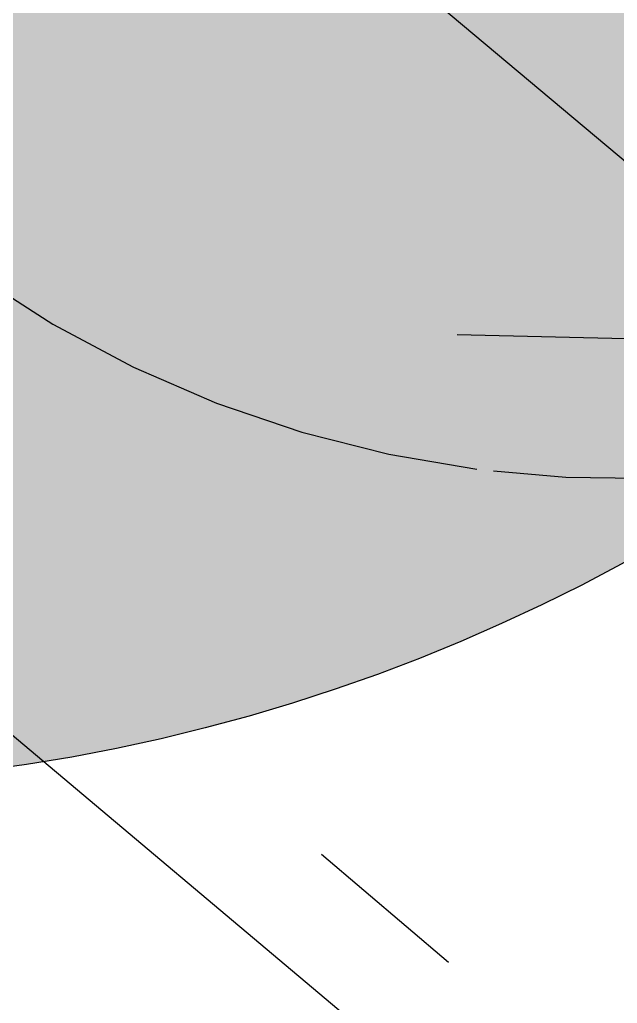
# Model space of a CAD drawing. Extents: x 383425 to 391668, y 6055101 to 6059545.
# Drawn here: x 388255.82 to 388259.4, y 6057708.56 to 6057714.45 of the extents above; entities that cross this region are included whole.
import ezdxf
from ezdxf.enums import TextEntityAlignment as Align

# ---------------------------------------------------------------- set-up
doc = ezdxf.new("R2010")
doc.units = 0
doc.header["$LTSCALE"] = 5
for name, pattern in [('0', [1, 1, 0]), ('foc-QUARTERLINE', [33, 25, -3, 2, -3]), ('foc-TOPO', [1, 0.2, -0.8])]:
    doc.linetypes.add(name, pattern=pattern)
for name, color, linetype in [('AS-ROADS', 254, 'Continuous'), ('AS-UNDERLAY-H', 141, 'Continuous'), ('CG-NOTES', 7, 'Continuous'), ('L-QSEC', 8, 'foc-QUARTERLINE'), ('P-PROPOSED', 10, 'Continuous'), ('T-BUSH', 110, '0'), ('T-LOW-AREA', 48, 'foc-TOPO')]:
    doc.layers.add(name, color=color, linetype=linetype)
doc.styles.add('80L', font='ARIALN.TTF', dxfattribs={"height": 10})

# ---------------------------------------------------------------- blocks, each defined once
blk = doc.blocks.new('*U113')
at = {"layer": 'AS-UNDERLAY-H'}
h = blk.add_hatch(color=256, dxfattribs=at)
h.dxf.hatch_style = 1
edge = h.paths.add_edge_path()
edge.add_arc((0, 0), 11, 0, 360)
at = {"layer": 'CG-NOTES', "color": 182}
blk.add_circle((0, 0), 11, dxfattribs=at)
at = {"color": 182, "style": '80L'}
blk.add_attdef('#', text='', height=10, dxfattribs=at).set_placement((0, 0), align=Align.MIDDLE_CENTER)

msp = doc.modelspace()

# ---------------------------------------------------------------- linework, layer by layer
at = {"layer": 'AS-ROADS', "const_width": 9.9962, "flags": 128}
msp.add_lwpolyline([(388132.923, 6057801.963), (388211.478, 6057737.191), (388304.103, 6057658.251), (388357.493, 6057611.115), (388398.186, 6057571.213), (388459.415, 6057509.006), (388496.737, 6057470.073), (388516.018, 6057451.669), (388528.06, 6057440.055), (388538.834, 6057429.891), (388554.36, 6057416.27), (388571.423, 6057401.581), (388591.12, 6057384.839), (388678.422, 6057311.988), (388806.446, 6057205.912), (388826.266, 6057189.543), (388841.111, 6057176.952), (389021.155, 6057027.063), (389180.848, 6056897.899), (389391.846, 6056726.814), (389573.223, 6056577.377), (389751.284, 6056430.45)], dxfattribs=at)
at = {"layer": 'L-QSEC'}
msp.add_line((387598.6271, 6057728.2636), (388364.64, 6057710.04), dxfattribs=at)
at = {"layer": 'P-PROPOSED'}
for points in [[(389885.5147, 6056335.7586), (389547.516, 6056615.666), (389405.9182, 6056730.6529), (389167.8058, 6056926.2168), (388854.2938, 6057185.4047), (388850.9911, 6057197.2443), (388836.6581, 6057212.55), (388824.0949, 6057211.2932), (388627.5846, 6057375.3903), (388593.2916, 6057397.8911), (388543.7858, 6057438.5238), (388356.7502, 6057628.8473), (388292.6639, 6057685.694), (388108.1634, 6057840.7159)], [(388105.1353, 6057836.7319), (388289.3974, 6057681.9105), (388353.3054, 6057625.2219), (388540.4082, 6057434.8299), (388590.3267, 6057393.8585), (388624.602, 6057371.3694), (388822.503, 6057206.1109), (388834.6981, 6057207.3309), (388846.5059, 6057194.7218), (388849.9008, 6057182.5516), (389164.6273, 6056922.3595), (389402.7567, 6056726.7818), (389544.3466, 6056611.8012), (389882.3237, 6056331.9117)]]:
    msp.add_lwpolyline(points, dxfattribs=at)
at = {"layer": 'T-BUSH', "flags": 128}
msp.add_lwpolyline([(388139.0007, 6057825.848, 0.75), (388137.2421, 6057821.6935, 0.75), (388144.2925, 6057815.346, 0.75), (388148.8265, 6057811.4162, 0.75), (388158.6502, 6057802.9019, 0.75), (388163.1842, 6057798.9721, 0.75), (388170.3631, 6057792.7501, 0.75), (388174.8971, 6057788.8204, 0.75), (388184.7208, 6057780.306, 0.75), (388189.2548, 6057776.3763, 0.75), (388196.4337, 6057770.1542, 0.75), (388200.9677, 6057766.2245, 0.75), (388210.7914, 6057757.7101, 0.75), (388215.3254, 6057753.7804, 0.75), (388222.5043, 6057747.5583, 0.75), (388227.0383, 6057743.6286, 0.75), (388236.862, 6057735.1142, 0.75), (388241.396, 6057731.1845, 0.75), (388248.6173, 6057725.0123, 0.75), (388253.2286, 6057721.1736, 0.75), (388263.2198, 6057712.8564, 0.75), (388267.8311, 6057709.0177, 0.75), (388275.1324, 6057702.9397, 0.75), (388279.7437, 6057699.101, 0.75), (388289.7349, 6057690.7838, 0.75), (388294.3462, 6057686.9451, 0.75), (388301.6474, 6057680.8671, 0.75), (388306.2587, 6057677.0284, 0.75), (388316.2499, 6057668.7111, 0.75), (388320.8612, 6057664.8724, 0.75), (388328.0399, 6057658.6551, 0.75), (388332.434, 6057654.5696, 0.75), (388341.9546, 6057645.7176, 0.75), (388346.3487, 6057641.632, 0.75), (388353.3061, 6057635.1632, 0.75), (388357.7002, 6057631.0777, 0.75), (388367.2208, 6057622.2257, 0.75), (388371.6149, 6057618.1401, 0.75), (388378.5723, 6057611.6713, 0.75), (388382.9664, 6057607.5858, 0.75), (388392.1456, 6057598.3844, 0.75), (388396.3306, 6057594.0849, 0.75), (388402.9568, 6057587.2773, 0.75), (388407.1418, 6057582.9778, 0.75), (388416.2092, 6057573.6622, 0.75), (388420.3942, 6057569.3627, 0.75), (388427.0205, 6057562.5551, 0.75), (388431.2054, 6057558.2556, 0.75), (388440.2725, 6057548.9395, 0.75), (388444.4538, 6057544.6365, 0.75), (388451.0744, 6057537.8234, 0.75), (388455.2558, 6057533.5203, 0.75), (388464.3155, 6057524.1971, 0.75), (388468.4969, 6057519.8941, 0.75), (388475.1174, 6057513.081, 0.75), (388479.2988, 6057508.778, 0.75), (388488.3585, 6057499.4548, 0.75), (388492.5399, 6057495.1518, 0.75), (388499.1604, 6057488.3387, 0.75), (388503.3418, 6057484.0357, 0.75), (388512.4015, 6057474.7125, 0.75), (388516.6752, 6057470.5034, 0.75), (388523.6047, 6057464.0047, 0.75), (388527.9812, 6057459.9003, 0.75), (388537.4636, 6057451.0074, 0.75), (388541.8401, 6057446.903, 0.75), (388548.7696, 6057440.4044, 0.75), (388553.245, 6057436.411, 0.75), (388563.1693, 6057428.0141, 0.75), (388567.7498, 6057424.1386, 0.75), (388575.0022, 6057418.0025, 0.75), (388579.5827, 6057414.127, 0.75), (388589.507, 6057405.7301, 0.75), (388598.0658, 6057398.4886, 0.75)], format="xyb", dxfattribs=at)
at = {"layer": 'T-LOW-AREA', "flags": 128}
msp.add_lwpolyline([(388835.888, 6057209.87), (388835.079, 6057210.499), (388834.334, 6057210.459), (388831.154, 6057208.495), (388827.506, 6057207.616), (388824.677, 6057207.333), (388822.263, 6057207.99), (388819.841, 6057209.068), (388816.756, 6057212.212), (388701.412, 6057309.498), (388625.207, 6057372.166), (388618.629, 6057376.772), (388610.431, 6057382.152), (388597.086, 6057390.66), (388590.931, 6057394.658), (388539.194, 6057439.887), (388498.446, 6057478.956), (388403.049, 6057576.03), (388354.31, 6057625.667), (388310.102, 6057664.881), (388206.622, 6057752.766), (388134.014, 6057813.773), (388131.088, 6057816.14), (388129.068, 6057818.247), (388127.833, 6057820.52), (388127.224, 6057821.757), (388126.529, 6057822.546)], dxfattribs=at)

# ---------------------------------------------------------------- block references
at = {"layer": 'CG-NOTES'}
msp.add_blockref('*U113', (388254.1811, 6057720.8607), dxfattribs=at)

doc.saveas('drawing.dxf')
